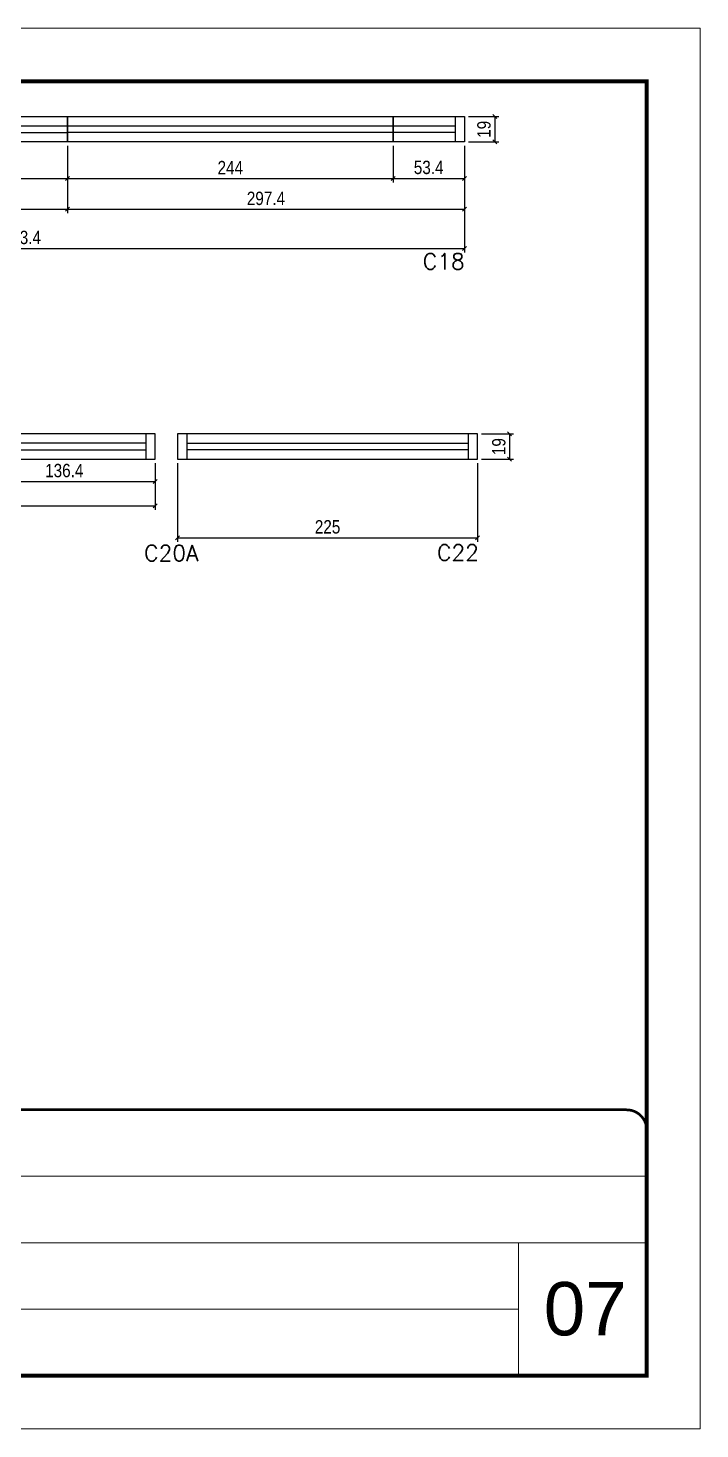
# Model space of a CAD drawing. Extents: x 567194 to 573448, y 6745 to 10093.
# Drawn here: x 571359 to 571863, y 7894 to 8944 of the extents above; entities that cross this region are included whole.
import ezdxf

# ---------------------------------------------------------------- set-up
doc = ezdxf.new("R2010")
doc.units = 0
doc.linetypes.add('CONTINUO', pattern=[0])
doc.linetypes.add('DASHED', pattern=[0.75, 0.5, -0.25])
doc.layers.get('0').update_dxf_attribs({"linetype": 'CONTINUOUS'})
doc.layers.get('DEFPOINTS').update_dxf_attribs({"linetype": 'CONTINUOUS'})
for name, color, linetype in [('5', 5, 'CONTINUOUS'), ('COTA', 241, 'CONTINUOUS'), ('Painéis', 200, 'CONTINUOUS'), ('SARR_2.2x7', 40, 'CONTINUOUS')]:
    doc.layers.add(name, color=color, linetype=linetype)
for name, color, linetype, lineweight in [('CARIMBO', 255, 'CONTINUOUS', 9), ('Folhas', 255, 'CONTINUOUS', 9), ('SARRAFO DE PRESSAO', 251, 'DASHED', 9)]:
    doc.layers.add(name, color=color, linetype=linetype, lineweight=lineweight)
doc.styles.add('ARIAL', font='arial.ttf')
doc.styles.add('COTA TECNICA', font='techl___.ttf', dxfattribs={"height": 10})
doc.styles.add('COTA TECNICA-50', font='techl___.ttf', dxfattribs={"height": 10})
doc.styles.get("Standard").update_dxf_attribs({"font": 'ROMANS.SHX'})
doc.dimstyles.new('COTA PAINEL-50', dxfattribs={"dimtxt": 10, "dimasz": 3, "dimexe": 3, "dimexo": 3, "dimgap": 3, "dimtad": 1, "dimdec": 1, "dimzin": 12, "dimdsep": 46, "dimtxsty": 'COTA TECNICA-50', "dimblk1": 'OBLIQUE', "dimblk2": 'OBLIQUE', "dimsah": 1, "dimcen": 0.9, "dimclrd": 4, "dimclre": 4, "dimclrt": 240, "dimadec": 1, "dimazin": 3, "dimtfac": 1, "dimtdec": 1, "dimtmove": 0, "dimatfit": 3, "dimfxl": 1, "dimtolj": 1, "dimtzin": 12, "dimarcsym": 0})
doc.dimstyles.new('PAINEL', dxfattribs={"dimtxt": 10, "dimasz": 3, "dimexe": 3, "dimexo": 3, "dimgap": 3, "dimtad": 1, "dimdec": 1, "dimzin": 12, "dimdsep": 46, "dimtxsty": 'COTA TECNICA', "dimblk1": 'OBLIQUE', "dimblk2": 'OBLIQUE', "dimsah": 1, "dimcen": 0.9, "dimclrd": 4, "dimclre": 4, "dimclrt": 240, "dimadec": 1, "dimazin": 3, "dimtfac": 1, "dimtdec": 1, "dimtmove": 0, "dimatfit": 3, "dimfxl": 1, "dimtolj": 1, "dimtzin": 12, "dimarcsym": 0})

# ---------------------------------------------------------------- blocks, each defined once
blk = doc.blocks.new('9999999999')
at = {"color": 30, "linetype": 'CONTINUO'}
for p, q in [((98564.6, 34379.6), (99584, 34379.6)), ((98564.6, 34329.8), (99488, 34329.8)), ((99584, 34329.8), (99488, 34329.8)), ((99488, 34329.8), (99488, 34230.2)), ((98564.6, 34280), (99488, 34280))]:
    blk.add_line(p, q, dxfattribs=at)
at = {"color": 30, "linetype": 'CONTINUO', "const_width": 2}
blk.add_lwpolyline([(99584, 34230.2), (99584, 34414.4, 0.414214), (99569, 34429.4), (98229, 34429.4, 0.414214), (98214, 34414.4), (98214, 34245.2, 0.414214), (98229, 34230.2), (99584, 34230.2)], format="xyb", dxfattribs=at)
at = {"layer": 'Folhas'}
blk.add_lwpolyline([(98139, 34190.2), (99624, 34190.2), (99624, 35240.2), (98139, 35240.2)], close=True, dxfattribs=at)
at = {"layer": 'Folhas', "color": 30, "const_width": 3}
blk.add_lwpolyline([(98214, 34230.2), (99584, 34230.2), (99584, 35200.2), (98214, 35200.2)], close=True, dxfattribs=at)
blk = doc.blocks.new('_Oblique')
at = {"color": 0, "linetype": 'ByBlock', "lineweight": -2}
blk.add_line((-0.5, -0.5), (0.5, 0.5), dxfattribs=at)
blk = doc.blocks.new('*D57')
at = {"layer": 'COTA', "color": 4, "linetype": 'ByBlock', "lineweight": -2, "transparency": 16777216}
for p, q in [((571022.6, 8855.6), (571022.6, 8775.7)), ((571686.1, 8855.6), (571686.1, 8775.7)), ((571022.6, 8778.7), (571686.1, 8778.7))]:
    blk.add_line(p, q, dxfattribs=at)
at = {"layer": 'DEFPOINTS', "color": 0, "linetype": 'ByBlock', "transparency": 16777216}
for p in [(571022.6, 8858.6), (571686.1, 8858.6), (571686.1, 8778.7)]:
    blk.add_point(p, dxfattribs=at)
at = {"layer": 'COTA', "color": 4, "linetype": 'ByBlock', "lineweight": -2, "transparency": 16777216, "xscale": 3, "yscale": 3, "zscale": 3, "rotation": 180}
blk.add_blockref('_Oblique', (571022.6, 8778.7), dxfattribs=at)
at = {"layer": 'COTA', "color": 4, "linetype": 'ByBlock', "lineweight": -2, "transparency": 16777216, "xscale": 3, "yscale": 3, "zscale": 3}
blk.add_blockref('_Oblique', (571686.1, 8778.7), dxfattribs=at)
at = {"layer": 'COTA', "color": 240, "linetype": 'ByBlock', "transparency": 16777216, "insert": (571354.3, 8787), "char_height": 10, "attachment_point": 5, "style": 'COTA TECNICA-50'}
blk.add_mtext('\\A1;663.4', dxfattribs=at)
blk = doc.blocks.new('*D171')
at = {"layer": 'COTA', "color": 4, "linetype": 'ByBlock', "lineweight": -2, "transparency": 16777216}
for p, q in [((571266.6, 8855.6), (571266.6, 8828.3)), ((571388.6, 8855.6), (571388.6, 8828.3)), ((571266.6, 8831.3), (571388.6, 8831.3))]:
    blk.add_line(p, q, dxfattribs=at)
at = {"layer": 'DEFPOINTS', "color": 0, "linetype": 'ByBlock', "transparency": 16777216}
for p in [(571266.6, 8858.6), (571388.6, 8858.6), (571388.6, 8831.3)]:
    blk.add_point(p, dxfattribs=at)
at = {"layer": 'COTA', "color": 4, "linetype": 'ByBlock', "lineweight": -2, "transparency": 16777216, "xscale": 3, "yscale": 3, "zscale": 3, "rotation": 180}
blk.add_blockref('_Oblique', (571266.6, 8831.3), dxfattribs=at)
at = {"layer": 'COTA', "color": 4, "linetype": 'ByBlock', "lineweight": -2, "transparency": 16777216, "xscale": 3, "yscale": 3, "zscale": 3}
blk.add_blockref('_Oblique', (571388.6, 8831.3), dxfattribs=at)
at = {"layer": 'COTA', "color": 240, "linetype": 'ByBlock', "transparency": 16777216, "insert": (571327.6, 8839.3), "char_height": 10, "attachment_point": 5, "style": 'COTA TECNICA-50'}
blk.add_mtext('\\A1;122', dxfattribs=at)
blk = doc.blocks.new('*D58')
at = {"layer": 'COTA', "color": 4, "linetype": 'ByBlock', "lineweight": -2, "transparency": 16777216}
for p, q in [((571388.6, 8855.6), (571388.6, 8828.3)), ((571632.6, 8855.6), (571632.6, 8828.3)), ((571388.6, 8831.3), (571632.6, 8831.3))]:
    blk.add_line(p, q, dxfattribs=at)
at = {"layer": 'DEFPOINTS', "color": 0, "linetype": 'ByBlock', "transparency": 16777216}
for p in [(571388.6, 8858.6), (571632.6, 8858.6), (571632.6, 8831.3)]:
    blk.add_point(p, dxfattribs=at)
at = {"layer": 'COTA', "color": 4, "linetype": 'ByBlock', "lineweight": -2, "transparency": 16777216, "xscale": 3, "yscale": 3, "zscale": 3, "rotation": 180}
blk.add_blockref('_Oblique', (571388.6, 8831.3), dxfattribs=at)
at = {"layer": 'COTA', "color": 4, "linetype": 'ByBlock', "lineweight": -2, "transparency": 16777216, "xscale": 3, "yscale": 3, "zscale": 3}
blk.add_blockref('_Oblique', (571632.6, 8831.3), dxfattribs=at)
at = {"layer": 'COTA', "color": 240, "linetype": 'ByBlock', "transparency": 16777216, "insert": (571510.6, 8839.4), "char_height": 10, "attachment_point": 5, "style": 'COTA TECNICA-50'}
blk.add_mtext('\\A1;244', dxfattribs=at)
blk = doc.blocks.new('*D176')
at = {"layer": 'COTA', "color": 4, "linetype": 'ByBlock', "lineweight": -2, "transparency": 16777216}
for p, q in [((571471, 8617.8), (571471, 8559)), ((571696, 8617.8), (571696, 8559)), ((571471, 8562), (571696, 8562))]:
    blk.add_line(p, q, dxfattribs=at)
at = {"layer": 'DEFPOINTS', "color": 0, "linetype": 'ByBlock', "transparency": 16777216}
for p in [(571471, 8620.8), (571696, 8620.8), (571696, 8562)]:
    blk.add_point(p, dxfattribs=at)
at = {"layer": 'COTA', "color": 4, "linetype": 'ByBlock', "lineweight": -2, "transparency": 16777216, "xscale": 3, "yscale": 3, "zscale": 3, "rotation": 180}
blk.add_blockref('_Oblique', (571471, 8562), dxfattribs=at)
at = {"layer": 'COTA', "color": 4, "linetype": 'ByBlock', "lineweight": -2, "transparency": 16777216, "xscale": 3, "yscale": 3, "zscale": 3}
blk.add_blockref('_Oblique', (571696, 8562), dxfattribs=at)
at = {"layer": 'COTA', "color": 240, "linetype": 'ByBlock', "transparency": 16777216, "insert": (571583.5, 8570.1), "char_height": 10, "attachment_point": 5, "style": 'COTA TECNICA-50'}
blk.add_mtext('\\A1;225', dxfattribs=at)
blk = doc.blocks.new('*D63')
at = {"layer": 'COTA', "color": 4, "linetype": 'ByBlock', "lineweight": -2, "transparency": 16777216}
for p, q in [((571689.1, 8877.6), (571711.9, 8877.6)), ((571708.9, 8877.6), (571708.9, 8858.6)), ((571689.1, 8858.6), (571711.9, 8858.6))]:
    blk.add_line(p, q, dxfattribs=at)
at = {"layer": 'DEFPOINTS', "color": 0, "linetype": 'ByBlock', "transparency": 16777216}
for p in [(571686.1, 8877.6), (571686.1, 8858.6), (571708.9, 8858.6)]:
    blk.add_point(p, dxfattribs=at)
at = {"layer": 'COTA', "color": 4, "linetype": 'ByBlock', "lineweight": -2, "transparency": 16777216, "xscale": 3, "yscale": 3, "zscale": 3}
for p, rotation in [((571708.9, 8877.6), 90), ((571708.9, 8858.6), 270)]:
    blk.add_blockref('_Oblique', p, dxfattribs=dict(at, rotation=rotation))
at = {"layer": 'COTA', "color": 240, "linetype": 'ByBlock', "transparency": 16777216, "insert": (571700.8, 8868.1), "char_height": 10, "attachment_point": 5, "rotation": 90, "style": 'COTA TECNICA-50'}
blk.add_mtext('\\A1;19', dxfattribs=at)
blk = doc.blocks.new('*D178')
at = {"layer": 'COTA', "color": 4, "linetype": 'ByBlock', "lineweight": -2, "transparency": 16777216}
for p, q in [((571195.9, 8617.8), (571195.9, 8582.8)), ((571454.3, 8617.8), (571454.3, 8582.8)), ((571195.9, 8585.8), (571454.3, 8585.8))]:
    blk.add_line(p, q, dxfattribs=at)
at = {"layer": 'DEFPOINTS', "color": 0, "linetype": 'ByBlock', "transparency": 16777216}
for p in [(571195.9, 8620.8), (571454.3, 8620.8), (571454.3, 8585.8)]:
    blk.add_point(p, dxfattribs=at)
at = {"layer": 'COTA', "color": 4, "linetype": 'ByBlock', "lineweight": -2, "transparency": 16777216, "xscale": 3, "yscale": 3, "zscale": 3, "rotation": 180}
blk.add_blockref('_Oblique', (571195.9, 8585.8), dxfattribs=at)
at = {"layer": 'COTA', "color": 4, "linetype": 'ByBlock', "lineweight": -2, "transparency": 16777216, "xscale": 3, "yscale": 3, "zscale": 3}
blk.add_blockref('_Oblique', (571454.3, 8585.8), dxfattribs=at)
at = {"layer": 'COTA', "color": 240, "linetype": 'ByBlock', "transparency": 16777216, "insert": (571325.1, 8593.9), "char_height": 10, "attachment_point": 5, "style": 'COTA TECNICA-50'}
blk.add_mtext('\\A1;258.4', dxfattribs=at)
blk = doc.blocks.new('*D180')
at = {"layer": 'COTA', "color": 4, "linetype": 'ByBlock', "lineweight": -2, "transparency": 16777216}
for p, q in [((571317.9, 8617.8), (571317.9, 8601.1)), ((571454.3, 8617.8), (571454.3, 8601.1)), ((571317.9, 8604.1), (571454.3, 8604.1))]:
    blk.add_line(p, q, dxfattribs=at)
at = {"layer": 'DEFPOINTS', "color": 0, "linetype": 'ByBlock', "transparency": 16777216}
for p in [(571317.9, 8620.8), (571454.3, 8620.8), (571454.3, 8604.1)]:
    blk.add_point(p, dxfattribs=at)
at = {"layer": 'COTA', "color": 4, "linetype": 'ByBlock', "lineweight": -2, "transparency": 16777216, "xscale": 3, "yscale": 3, "zscale": 3, "rotation": 180}
blk.add_blockref('_Oblique', (571317.9, 8604.1), dxfattribs=at)
at = {"layer": 'COTA', "color": 4, "linetype": 'ByBlock', "lineweight": -2, "transparency": 16777216, "xscale": 3, "yscale": 3, "zscale": 3}
blk.add_blockref('_Oblique', (571454.3, 8604.1), dxfattribs=at)
at = {"layer": 'COTA', "color": 240, "linetype": 'ByBlock', "transparency": 16777216, "insert": (571386.1, 8612.3), "char_height": 10, "attachment_point": 5, "style": 'COTA TECNICA-50'}
blk.add_mtext('\\A1;136.4', dxfattribs=at)
blk = doc.blocks.new('*D64')
at = {"layer": 'COTA', "color": 4, "linetype": 'ByBlock', "lineweight": -2, "transparency": 16777216}
for p, q in [((571699, 8639.8), (571723, 8639.8)), ((571720, 8639.8), (571720, 8620.8)), ((571699, 8620.8), (571723, 8620.8))]:
    blk.add_line(p, q, dxfattribs=at)
at = {"layer": 'DEFPOINTS', "color": 0, "linetype": 'ByBlock', "transparency": 16777216}
for p in [(571696, 8639.8), (571696, 8620.8), (571720, 8620.8)]:
    blk.add_point(p, dxfattribs=at)
at = {"layer": 'COTA', "color": 4, "linetype": 'ByBlock', "lineweight": -2, "transparency": 16777216, "xscale": 3, "yscale": 3, "zscale": 3}
for p, rotation in [((571720, 8639.8), 90), ((571720, 8620.8), 270)]:
    blk.add_blockref('_Oblique', p, dxfattribs=dict(at, rotation=rotation))
at = {"layer": 'COTA', "color": 240, "linetype": 'ByBlock', "transparency": 16777216, "insert": (571711.9, 8630.3), "char_height": 10, "attachment_point": 5, "rotation": 90, "style": 'COTA TECNICA-50'}
blk.add_mtext('\\A1;19', dxfattribs=at)
blk = doc.blocks.new('*D227')
at = {"layer": 'COTA', "color": 4, "lineweight": -2, "transparency": 16777216}
for p, q in [((571022.6, 8855.6), (571022.6, 8805.2)), ((571388.6, 8855.6), (571388.6, 8805.2)), ((571022.6, 8808.2), (571388.6, 8808.2))]:
    blk.add_line(p, q, dxfattribs=at)
at = {"layer": 'DEFPOINTS', "color": 0, "transparency": 16777216}
for p in [(571022.6, 8858.6), (571388.6, 8858.6), (571388.6, 8808.2)]:
    blk.add_point(p, dxfattribs=at)
at = {"layer": 'COTA', "color": 4, "lineweight": -2, "transparency": 16777216, "xscale": 3, "yscale": 3, "zscale": 3, "rotation": 180}
blk.add_blockref('_Oblique', (571022.6, 8808.2), dxfattribs=at)
at = {"layer": 'COTA', "color": 4, "lineweight": -2, "transparency": 16777216, "xscale": 3, "yscale": 3, "zscale": 3}
blk.add_blockref('_Oblique', (571388.6, 8808.2), dxfattribs=at)
at = {"layer": 'COTA', "color": 240, "transparency": 16777216, "insert": (571205.6, 8816.4), "char_height": 10, "attachment_point": 5, "style": 'COTA TECNICA'}
blk.add_mtext('\\A1;366', dxfattribs=at)
blk = doc.blocks.new('*D228')
at = {"layer": 'COTA', "color": 4, "lineweight": -2, "transparency": 16777216}
for p, q in [((571388.6, 8855.6), (571388.6, 8805.2)), ((571686.1, 8855.6), (571686.1, 8805.2)), ((571388.6, 8808.2), (571686.1, 8808.2))]:
    blk.add_line(p, q, dxfattribs=at)
at = {"layer": 'DEFPOINTS', "color": 0, "transparency": 16777216}
for p in [(571388.6, 8858.6), (571686.1, 8858.6), (571686.1, 8808.2)]:
    blk.add_point(p, dxfattribs=at)
at = {"layer": 'COTA', "color": 4, "lineweight": -2, "transparency": 16777216, "xscale": 3, "yscale": 3, "zscale": 3, "rotation": 180}
blk.add_blockref('_Oblique', (571388.6, 8808.2), dxfattribs=at)
at = {"layer": 'COTA', "color": 4, "lineweight": -2, "transparency": 16777216, "xscale": 3, "yscale": 3, "zscale": 3}
blk.add_blockref('_Oblique', (571686.1, 8808.2), dxfattribs=at)
at = {"layer": 'COTA', "color": 240, "transparency": 16777216, "insert": (571537.3, 8816.3), "char_height": 10, "attachment_point": 5, "style": 'COTA TECNICA'}
blk.add_mtext('\\A1;297.4', dxfattribs=at)
blk = doc.blocks.new('*D229')
at = {"layer": 'COTA', "color": 4, "lineweight": -2, "transparency": 16777216}
for p, q in [((571632.6, 8855.6), (571632.6, 8828.3)), ((571686.1, 8855.6), (571686.1, 8828.3)), ((571632.6, 8831.3), (571686.1, 8831.3))]:
    blk.add_line(p, q, dxfattribs=at)
at = {"layer": 'DEFPOINTS', "color": 0, "transparency": 16777216}
for p in [(571632.6, 8858.6), (571686.1, 8858.6), (571686.1, 8831.3)]:
    blk.add_point(p, dxfattribs=at)
at = {"layer": 'COTA', "color": 4, "lineweight": -2, "transparency": 16777216, "xscale": 3, "yscale": 3, "zscale": 3, "rotation": 180}
blk.add_blockref('_Oblique', (571632.6, 8831.3), dxfattribs=at)
at = {"layer": 'COTA', "color": 4, "lineweight": -2, "transparency": 16777216, "xscale": 3, "yscale": 3, "zscale": 3}
blk.add_blockref('_Oblique', (571686.1, 8831.3), dxfattribs=at)
at = {"layer": 'COTA', "color": 240, "transparency": 16777216, "insert": (571659.3, 8839.5), "char_height": 10, "attachment_point": 5, "style": 'COTA TECNICA'}
blk.add_mtext('\\A1;53.4', dxfattribs=at)

msp = doc.modelspace()

# ---------------------------------------------------------------- linework, layer by layer
at = {"layer": 'Painéis', "linetype": 'Continuous'}
for points in [[(571266.63, 8877.63), (571388.63, 8877.63), (571388.63, 8858.63), (571266.63, 8858.63)], [(571388.63, 8877.63), (571632.63, 8877.63), (571632.63, 8858.63), (571388.63, 8858.63)], [(571632.63, 8877.63), (571686.06, 8877.63), (571686.06, 8858.63), (571632.63, 8858.63)], [(571317.92, 8620.79), (571454.32, 8620.79), (571454.32, 8639.79), (571317.92, 8639.79)]]:
    msp.add_lwpolyline(points, close=True, dxfattribs=at)
msp.add_lwpolyline([(571470.98, 8639.79), (571470.98, 8620.79), (571695.98, 8620.79), (571695.98, 8639.79), (571470.98, 8639.79)], dxfattribs=at)
at = {"layer": 'SARR_2.2x7', "linetype": 'Continuous'}
for p, q in [((571679.06, 8877.63), (571679.06, 8858.63)), ((571322.63, 8870.63), (571388.63, 8870.63)), ((571322.63, 8865.63), (571388.63, 8865.63)), ((571388.63, 8870.63), (571679.06, 8870.63)), ((571679.06, 8865.63), (571388.63, 8865.63)), ((571447.32, 8632.79), (571202.92, 8632.79)), ((571447.32, 8639.79), (571447.32, 8620.79)), ((571477.98, 8639.79), (571477.98, 8620.79)), ((571477.98, 8632.79), (571688.98, 8632.79)), ((571688.98, 8639.79), (571688.98, 8620.79)), ((571202.92, 8627.79), (571447.32, 8627.79)), ((571688.98, 8627.79), (571477.98, 8627.79))]:
    msp.add_line(p, q, dxfattribs=at)

# ---------------------------------------------------------------- block references
at = {"layer": 'SARRAFO DE PRESSAO', "color": 6, "linetype": 'ByBlock'}
msp.add_blockref('9999999999', (472238.73, -26296.18), dxfattribs=at)

# ---------------------------------------------------------------- texts
at = {"layer": '5', "linetype": 'Continuous'}
for s, p in [('C18', (571654.93, 8763.11)), ('C20A', (571446.02, 8544.5)), ('C22', (571665.54, 8544.82))]:
    msp.add_text(s, height=12, rotation=359.99996, dxfattribs=at).set_placement(p)
at = {"layer": 'CARIMBO', "style": 'ARIAL'}
msp.add_text('07', height=40, dxfattribs=at).set_placement((571745.57, 7964.17))

# ---------------------------------------------------------------- dimensions: what is measured, and where the dimension line sits
at = {"layer": 'COTA', "linetype": 'ByBlock'}
dim = msp.add_linear_dim(base=(571708.92, 8858.63), p1=(571686.06, 8877.63), p2=(571686.06, 8858.63), angle=90, dimstyle='COTA PAINEL-50', override={"dimarcsym": 1}, dxfattribs=at)
dim.commit()
dim.dimension.update_dxf_attribs({"geometry": '*D63', "text_midpoint": (571700.84, 8868.13)})
for base, p1, p2, picture, middle in [((571686.06, 8778.73), (571022.63, 8858.63), (571686.06, 8858.63), '*D57', (571354.35, 8786.95)), ((571388.63, 8831.28), (571266.63, 8858.63), (571388.63, 8858.63), '*D171', (571327.63, 8839.34)), ((571632.63, 8831.28), (571388.63, 8858.63), (571632.63, 8858.63), '*D58', (571510.63, 8839.35)), ((571695.98, 8562), (571470.98, 8620.79), (571695.98, 8620.79), '*D176', (571583.48, 8570.11))]:
    dim = msp.add_linear_dim(base=base, p1=p1, p2=p2, dimstyle='COTA PAINEL-50', override={"dimarcsym": 1}, dxfattribs=at)
    dim.commit()
    dim.dimension.update_dxf_attribs({"geometry": picture, "text_midpoint": middle})
at = {"layer": 'COTA'}
for base, p1, p2, picture, middle in [((571388.63, 8808.23), (571022.63, 8858.63), (571388.63, 8858.63), '*D227', (571205.63, 8816.45)), ((571686.06, 8808.23), (571388.63, 8858.63), (571686.06, 8858.63), '*D228', (571537.35, 8816.33)), ((571686.06, 8831.28), (571632.63, 8858.63), (571686.06, 8858.63), '*D229', (571659.35, 8839.5))]:
    dim = msp.add_linear_dim(base=base, p1=p1, p2=p2, dimstyle='PAINEL', dxfattribs=at)
    dim.commit()
    dim.dimension.update_dxf_attribs({"geometry": picture, "text_midpoint": middle})
at = {"layer": 'COTA', "linetype": 'ByBlock'}
for p1, p2, distance, picture, middle in [((571695.98, 8639.79), (571695.98, 8620.79), 24.03, '*D64', (571711.92, 8630.29)), ((571195.92, 8620.79), (571454.32, 8620.79), -34.99, '*D178', (571325.12, 8593.93)), ((571317.92, 8620.79), (571454.32, 8620.79), -16.68, '*D180', (571386.12, 8612.33))]:
    dim = msp.add_aligned_dim(p1=p1, p2=p2, distance=distance, dimstyle='COTA PAINEL-50', override={"dimarcsym": 1}, dxfattribs=at)
    dim.commit()
    dim.dimension.update_dxf_attribs({"geometry": picture, "text_midpoint": middle})

doc.saveas('drawing.dxf')
